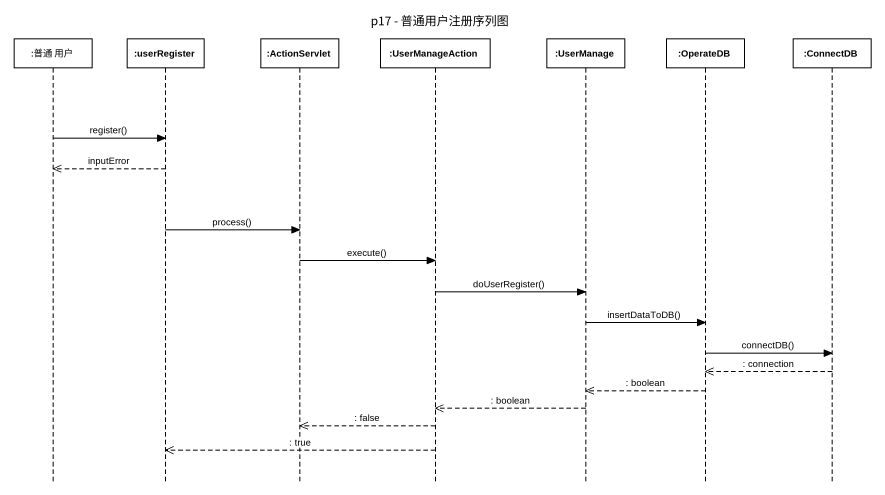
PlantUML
@startuml
title p17 - 普通用户注册序列图
hide footbox
participant ":普通 用户" as 普通_用户
participant ":userRegister" as userRegister
participant ":ActionServlet" as ActionServlet
participant ":UserManageAction" as UserManageAction
participant ":UserManage" as UserManage
participant ":OperateDB" as OperateDB
participant ":ConnectDB" as ConnectDB

普通_用户 -> userRegister : register()
userRegister -->> 普通_用户 : inputError
userRegister -> ActionServlet : process()
ActionServlet -> UserManageAction : execute()
UserManageAction -> UserManage : doUserRegister()
UserManage -> OperateDB : insertDataToDB()
OperateDB -> ConnectDB : connectDB()
ConnectDB -->> OperateDB : : connection
OperateDB -->> UserManage : : boolean
UserManage -->> UserManageAction : : boolean
UserManageAction -->> ActionServlet : : false
UserManageAction -->> userRegister : : true
@enduml
